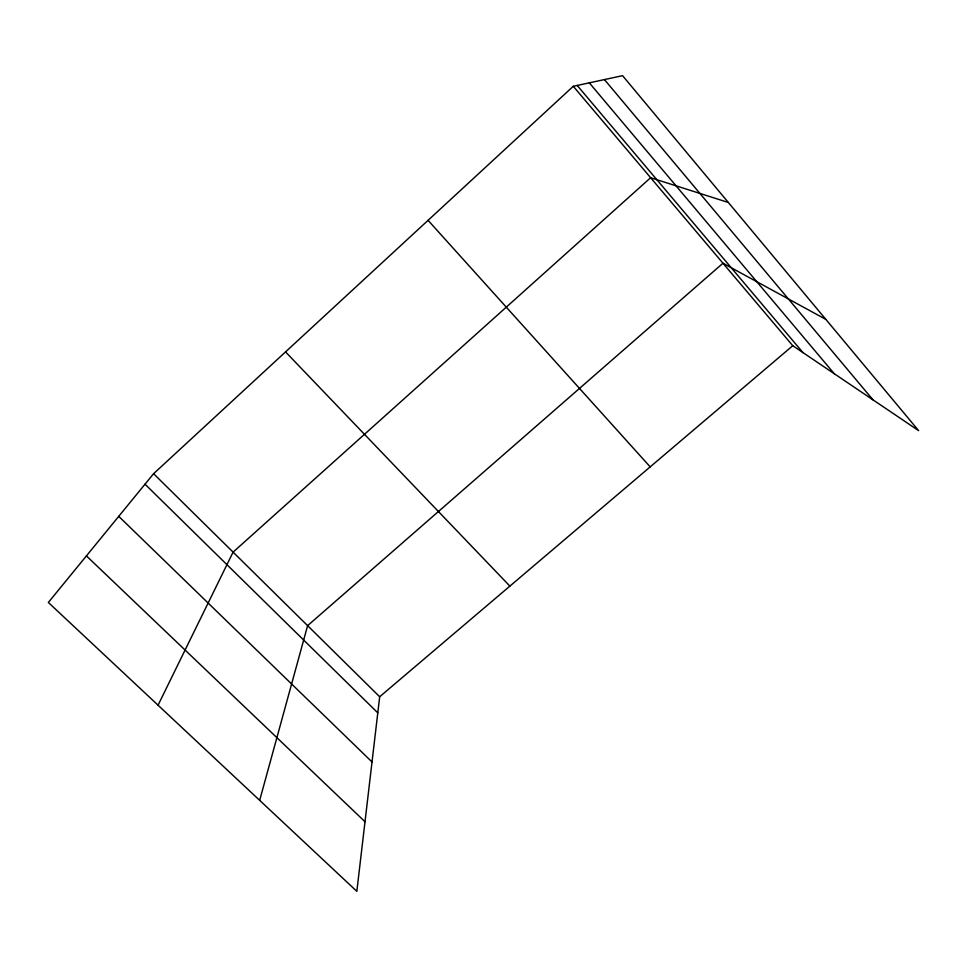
<?xml version="1.0" encoding="UTF-8"?>
<svg xmlns="http://www.w3.org/2000/svg" width="967" height="967" viewBox="0 0 967 967"><rect width="100%" height="100%" fill="white"/><g stroke="black" fill="none" stroke-linecap="round" stroke-linejoin="round"><path stroke-width="1.45" d="M792.771 345.715L379.68 696.76L356.835 891.332L48.35 602.477L153.596 473.697L573.274 86.293L622.567 75.668L918.65 430.653L792.771 345.715L573.274 86.293M259.676 800.362L307.615 625.661L722.978 263.229L825.842 319.388M158.056 705.197L233.083 552.133L650.634 177.723L728.332 202.478M86.414 555.892L365.006 821.745M118.736 516.354L372.029 761.972M145.026 484.189L377.795 712.872M153.596 473.697L379.68 696.76M285.543 351.903L509.887 586.123M428.067 220.331L650.187 466.88M577.19 85.447L802.961 352.604M589.314 82.836L834.291 373.745M604.435 79.572L872.947 399.818"/></g></svg>
